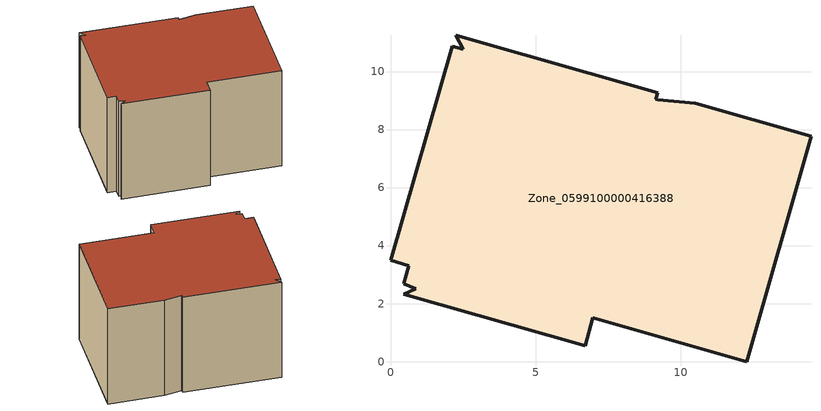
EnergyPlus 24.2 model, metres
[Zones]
Zone_0599100000416388
 floor ground (C_G): 9.22,9.03 10.51,8.9 14.49,7.77 12.28,0 6.98,1.5 6.71,0.54 0.46,2.32 0.87,2.5 0.46,2.68 0.62,3.31 0,3.49 2.13,10.87 2.5,10.77 2.25,11.25 9.21,9.27 9.14,9.05 z0
 wall outside (C_F): 0.46,2.68 0.87,2.5 0.46,2.32 6.71,0.54 6.98,1.5 12.28,0 14.49,7.77 10.51,8.9 9.22,9.03 9.14,9.05 9.21,9.27 2.25,11.25 2.5,10.77 2.13,10.87 0,3.49 0.62,3.31 0.46,2.68 z0:8.3
 roof outside (C_R): 10.51,8.9 9.22,9.03 9.14,9.05 9.21,9.27 2.25,11.25 2.5,10.77 2.13,10.87 0,3.49 0.62,3.31 0.46,2.68 0.87,2.5 0.46,2.32 6.71,0.54 6.98,1.5 12.28,0 14.49,7.77 z8.3
[BUILDING]
Pand.0599100000416388: North Axis=0; Terrain=City; Loads Convergence Tolerance Value=0.04; Temperature Convergence Tolerance Value=0.4; Solar Distribution=FullExterior; Maximum Number of Warmup Days=25; Minimum Number of Warmup Days=1
[Site:Location]
Rotterdam.The.Hague.AP_ZH_NLD Design_Conditions: Latitude=51.96; Longitude=4.45; Time Zone=1; Elevation=-4.5
[SITE:GROUNDTEMPERATURE:BUILDINGSURFACE]
18, 18, 18, 18, 18, 18, 18, 18, 18, 18, 18, 18
[MATERIAL] Thermal Absorptance=0.9; Solar Absorptance=0.7; Visible Absorptance=0.7
Name | Roughness | Thickness | Conductivity | Density | Specific Heat
G.D.2006-2014 | MediumSmooth | 0.15 | 0.06 | 540 | 1210
F.D.2006-2014 | Rough | 0.3 | 0.12 | 1920 | 840
R.D.2006-2014 | MediumRough | 0.2 | 0.08 | 1500 | 1000
[CONSTRUCTION]
C_G: G.D.2006-2014
C_F: F.D.2006-2014
C_R: R.D.2006-2014
[ZONE]
Zone_0599100000416388: Type=1; Multiplier=1; Ceiling Height=Autocalculate; Volume=Autocalculate; Floor Area=autocalculate; Part of Total Floor Area=Yes
[ZONEINFILTRATION:DESIGNFLOWRATE]
Infil_Zone_0599100000416388: Zone or ZoneList or Space or SpaceList=Zone_0599100000416388; Schedule=AlwaysOn; Design Flow Rate Calculation Method=Flow/Area; Flow Rate per Floor Area=0.0021; Constant Term Coefficient=1; Temperature Term Coefficient=0; Velocity Term Coefficient=0; Velocity Squared Term Coefficient=0
[HVACTEMPLATE:ZONE:IDEALLOADSAIRSYSTEM]
Zone_0599100000416388: Maximum Heating Supply Air Temperature=50; Minimum Cooling Supply Air Temperature=13; Maximum Heating Supply Air Humidity Ratio=0.0156; Minimum Cooling Supply Air Humidity Ratio=0.0077; Heating Limit=NoLimit; Cooling Limit=NoLimit; Dehumidification Control Type=ConstantSensibleHeatRatio; Cooling Sensible Heat Ratio=0.7; Dehumidification Setpoint=60; Humidification Control Type=None; Humidification Setpoint=30; Outdoor Air Method=None; Outdoor Air Flow Rate per Person=0.00944; Outdoor Air Flow Rate per Zone Floor Area=0; Outdoor Air Flow Rate per Zone=0; Demand Controlled Ventilation Type=None; Outdoor Air Economizer Type=NoEconomizer; Heat Recovery Type=None; Sensible Heat Recovery Effectiveness=0.7; Latent Heat Recovery Effectiveness=0.65
[ZONECONTROL:THERMOSTAT]
ThermostatControl_Zone_0599100000416388: Zone or ZoneList=Zone_0599100000416388; Control Type Schedule=DualSetpointControlType; Control 1=Thermostat_Zone_0599100000416388; Temperature Difference Between Cutout And Setpoint=0
[THERMOSTATSETPOINT:DUALSETPOINT]
Thermostat_Zone_0599100000416388: Heating Setpoint Temperature Schedule=HeatingSetpoint_Zone_0599100000416388; Cooling Setpoint Temperature Schedule=CoolingSetpoint_Zone_0599100000416388
[SCHEDULE:COMPACT]
HeatingSetpoint_Zone_0599100000416388: Through: 12/31, For: AllDays, Until: 24:00, 21
CoolingSetpoint_Zone_0599100000416388: Through: 12/31, For: AllDays, Until: 24:00, 24
DualSetpointControlType: Through: 12/31, For: AllDays, Until: 24:00, 4
AlwaysOn: Through: 12/31, For: AllDays, Until: 24:00, 1
